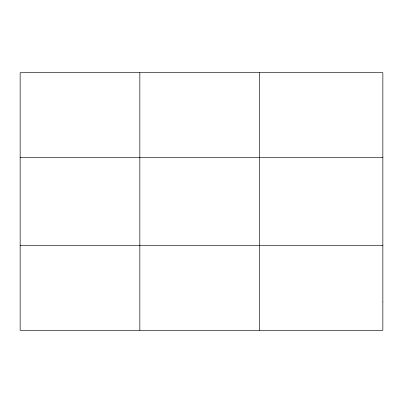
<?xml version="1.0" encoding="UTF-8"?>
<svg xmlns="http://www.w3.org/2000/svg" width="403" height="403" viewBox="0 0 403 403"><rect width="100%" height="100%" fill="white"/><g stroke="black" fill="none" stroke-linecap="round" stroke-linejoin="round"><path stroke-width="0.6" d="M139.841 72.706L139.841 330.294M259.532 72.706L259.532 330.294M20.15 157.709L382.85 157.709M20.15 245.291L382.85 245.291M382.85 301.958L382.85 330.294L20.15 330.294L20.15 72.706L382.85 72.706L382.85 301.958"/></g></svg>
